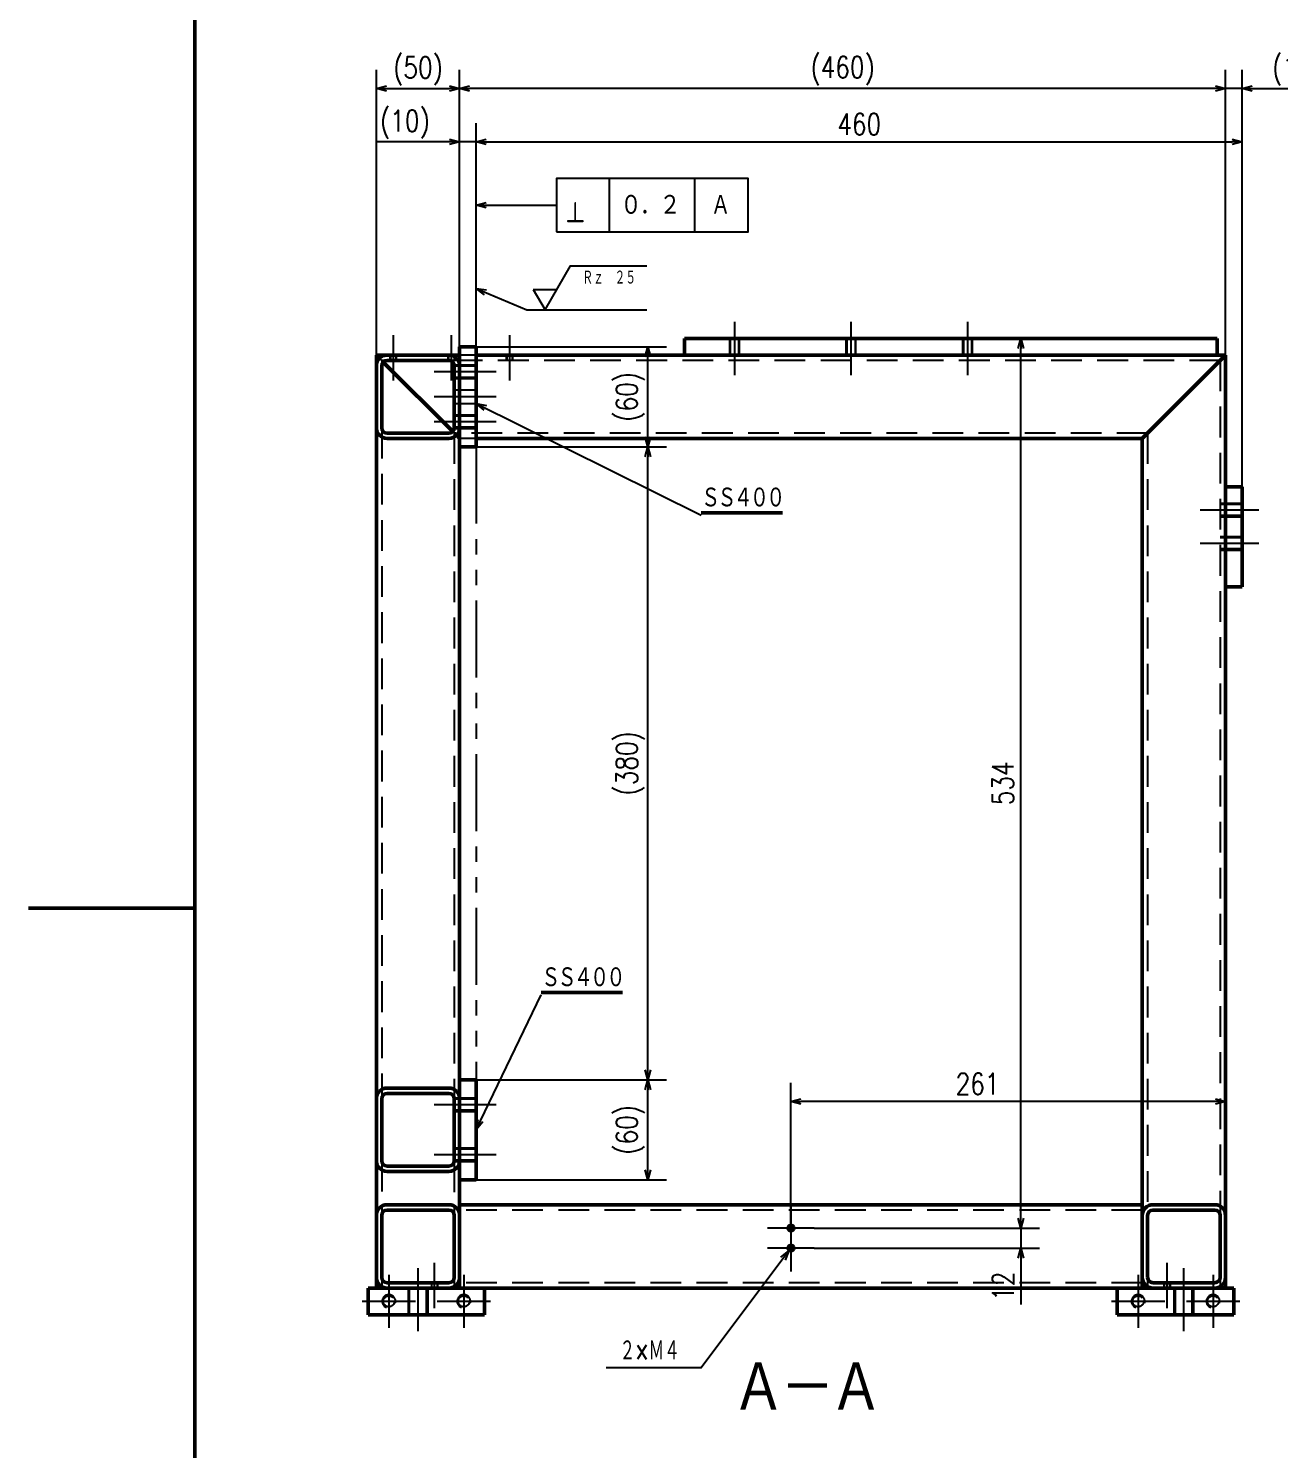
# Model space of a CAD drawing. Header units: millimetres. Extents: x -1556 to 1738, y -901 to 1368.
# Drawn here: x -1556 to -805, y -81 to 772 of the extents above; entities that cross this region are included whole.
import ezdxf

# ---------------------------------------------------------------- set-up
doc = ezdxf.new("R2010")
doc.units = ezdxf.units.MM
doc.header["$LTSCALE"] = 1.453415
for name, pattern in [('CENTER', [50.8, 31.75, -6.35, 6.35, -6.35]), ('DASHED', [19.05, 12.7, -6.35]), ('PHANTOM', [63.5, 31.75, -6.35, 6.35, -6.35, 6.35, -6.35])]:
    doc.linetypes.add(name, pattern=pattern)
doc.layers.add('※200以降使用不可', color=7, linetype='Continuous')
doc.layers.add('設計用（構成部品類）', color=7, linetype='Continuous')
doc.styles.get("Standard").update_dxf_attribs({"font": 'txt', "bigfont": 'extfont2'})
doc.dimstyles.get("Standard").update_dxf_attribs({"dimtxt": 2.5, "dimasz": 2.5, "dimexe": 1.25, "dimexo": 0.625, "dimtad": 1, "dimzin": 0, "dimdsep": 46, "dimtxsty": 'Standard', "dimcen": 2.5, "dimadec": 0, "dimazin": 0, "dimtfac": 0.75, "dimtmove": 0, "dimatfit": 3, "dimfxl": 1, "dimarcsym": 0})

# ---------------------------------------------------------------- blocks, each defined once
blk = doc.blocks.new('JZB_0001')
at = {"layer": '※200以降使用不可', "color": 30, "linetype": 'Continuous', "lineweight": 50}
blk.add_line((25, 563.29), (25, 9.29), dxfattribs=at)
at = {"layer": '※200以降使用不可', "color": 1, "linetype": 'Continuous', "lineweight": 50}
blk.add_line((25, 286.29), (0, 286.29), dxfattribs=at)
blk = doc.blocks.new('_OPEN30')
at = {"color": 0, "linetype": 'ByBlock', "lineweight": -2}
for p, q in [((-1, 0.267949), (0, 0)), ((0, 0), (-1, -0.267949)), ((0, 0), (-1, 0))]:
    blk.add_line(p, q, dxfattribs=at)
blk = doc.blocks.new('*D358')
at = {"layer": 'Defpoints', "color": 0}
for p in [(-827, 704), (-1287, 581), (-827, 497)]:
    blk.add_point(p, dxfattribs=at)
at = {"layer": '設計用（構成部品類）', "color": 0, "linetype": 'Continuous', "lineweight": 25}
for p, q in [((-1287, 581), (-1287, 715.2)), ((-827, 497), (-827, 715.2)), ((-1281, 704), (-833, 704))]:
    blk.add_line(p, q, dxfattribs=at)
at = {"layer": '設計用（構成部品類）', "color": 0, "lineweight": 25, "xscale": 6, "yscale": 6, "zscale": 6, "rotation": 180}
blk.add_blockref('_OPEN30', (-1287, 704), dxfattribs=at)
at = {"layer": '設計用（構成部品類）', "color": 0, "lineweight": 25, "xscale": 6, "yscale": 6, "zscale": 6}
blk.add_blockref('_OPEN30', (-827, 704), dxfattribs=at)
at = {"layer": '設計用（構成部品類）', "color": 0, "lineweight": 50, "insert": (-1057, 714.68), "char_height": 12.8, "attachment_point": 5}
blk.add_mtext('\\W0.800000;460', dxfattribs=at)
blk = doc.blocks.new('*D359')
at = {"layer": 'Defpoints', "color": 0}
for p in [(-1297, 736), (-1297, 581), (-837, 576)]:
    blk.add_point(p, dxfattribs=at)
at = {"layer": '設計用（構成部品類）', "color": 0, "linetype": 'Continuous', "lineweight": 25}
for p, q in [((-1297, 581), (-1297, 747.2)), ((-837, 576), (-837, 747.2)), ((-843, 736), (-1291, 736))]:
    blk.add_line(p, q, dxfattribs=at)
at = {"layer": '設計用（構成部品類）', "color": 0, "lineweight": 25, "xscale": 6, "yscale": 6, "zscale": 6}
for p, rotation in [((-1297, 736), 180), ((-837, 736), 360)]:
    blk.add_blockref('_OPEN30', p, dxfattribs=dict(at, rotation=rotation))
at = {"layer": '設計用（構成部品類）', "color": 0, "lineweight": 50, "insert": (-1067, 746.68), "char_height": 12.8, "attachment_point": 5}
blk.add_mtext('\\W0.800000;(460)', dxfattribs=at)
blk = doc.blocks.new('*D360')
at = {"layer": 'Defpoints', "color": 0}
for p in [(-1297, 736), (-1297, 581), (-1347, 576)]:
    blk.add_point(p, dxfattribs=at)
at = {"layer": '設計用（構成部品類）', "color": 0, "linetype": 'Continuous', "lineweight": 25}
for p, q in [((-1347, 576), (-1347, 747.2)), ((-1297, 581), (-1297, 747.2)), ((-1341, 736), (-1303, 736))]:
    blk.add_line(p, q, dxfattribs=at)
at = {"layer": '設計用（構成部品類）', "color": 0, "lineweight": 25, "xscale": 6, "yscale": 6, "zscale": 6, "rotation": 180}
blk.add_blockref('_OPEN30', (-1347, 736), dxfattribs=at)
at = {"layer": '設計用（構成部品類）', "color": 0, "lineweight": 25, "xscale": 6, "yscale": 6, "zscale": 6}
blk.add_blockref('_OPEN30', (-1297, 736), dxfattribs=at)
at = {"layer": '設計用（構成部品類）', "color": 0, "lineweight": 50, "insert": (-1322, 746.53), "char_height": 12.8, "attachment_point": 5}
blk.add_mtext('\\W0.800000;(50)', dxfattribs=at)
blk = doc.blocks.new('*D361')
at = {"layer": 'Defpoints', "color": 0}
for p in [(-1297, 704), (-1297, 581), (-1287, 581)]:
    blk.add_point(p, dxfattribs=at)
at = {"layer": '設計用（構成部品類）', "color": 0, "linetype": 'Continuous', "lineweight": 25}
for p, q in [((-1297, 581), (-1297, 715.2)), ((-1287, 581), (-1287, 715.2)), ((-1297, 704), (-1346.8, 704)), ((-1303, 704), (-1309, 704)), ((-1287, 704), (-1297, 704)), ((-1281, 704), (-1275, 704))]:
    blk.add_line(p, q, dxfattribs=at)
at = {"layer": '設計用（構成部品類）', "color": 0, "lineweight": 25, "xscale": 6, "yscale": 6, "zscale": 6}
blk.add_blockref('_OPEN30', (-1297, 704), dxfattribs=at)
at = {"layer": '設計用（構成部品類）', "color": 0, "lineweight": 25, "xscale": 6, "yscale": 6, "zscale": 6, "rotation": 180}
blk.add_blockref('_OPEN30', (-1287, 704), dxfattribs=at)
at = {"layer": '設計用（構成部品類）', "color": 0, "lineweight": 50, "insert": (-1329.88, 714.53), "char_height": 12.8, "attachment_point": 5}
blk.add_mtext('\\W0.800000;(10)', dxfattribs=at)
blk = doc.blocks.new('*D362')
at = {"layer": 'Defpoints', "color": 0}
for p in [(-837, 736), (-837, 576), (-827, 497)]:
    blk.add_point(p, dxfattribs=at)
at = {"layer": '設計用（構成部品類）', "color": 0, "linetype": 'Continuous', "lineweight": 25}
for p, q in [((-837, 576), (-837, 747.2)), ((-827, 497), (-827, 747.2)), ((-843, 736), (-849, 736)), ((-827, 736), (-837, 736)), ((-827, 736), (-777.2, 736)), ((-821, 736), (-815, 736))]:
    blk.add_line(p, q, dxfattribs=at)
at = {"layer": '設計用（構成部品類）', "color": 0, "lineweight": 25, "xscale": 6, "yscale": 6, "zscale": 6}
blk.add_blockref('_OPEN30', (-837, 736), dxfattribs=at)
at = {"layer": '設計用（構成部品類）', "color": 0, "lineweight": 25, "xscale": 6, "yscale": 6, "zscale": 6, "rotation": 180}
blk.add_blockref('_OPEN30', (-827, 736), dxfattribs=at)
at = {"layer": '設計用（構成部品類）', "color": 0, "lineweight": 50, "insert": (-794.12, 746.53), "char_height": 12.8, "attachment_point": 5}
blk.add_mtext('\\W0.800000;(10)', dxfattribs=at)
blk = doc.blocks.new('*D363')
at = {"layer": 'Defpoints', "color": 0}
for p in [(-1287, 581), (-1184, 581), (-1287, 521)]:
    blk.add_point(p, dxfattribs=at)
at = {"layer": '設計用（構成部品類）', "color": 0, "linetype": 'Continuous', "lineweight": 25}
for p, q in [((-1287, 581), (-1172.8, 581)), ((-1184, 527), (-1184, 575)), ((-1287, 521), (-1172.8, 521))]:
    blk.add_line(p, q, dxfattribs=at)
at = {"layer": '設計用（構成部品類）', "color": 0, "lineweight": 25, "xscale": 6, "yscale": 6, "zscale": 6}
for p, rotation in [((-1184, 581), 90), ((-1184, 521), 270)]:
    blk.add_blockref('_OPEN30', p, dxfattribs=dict(at, rotation=rotation))
at = {"layer": '設計用（構成部品類）', "color": 0, "lineweight": 50, "insert": (-1194.53, 551), "char_height": 12.8, "attachment_point": 5, "rotation": 90}
blk.add_mtext('\\W0.800000;(60)', dxfattribs=at)
blk = doc.blocks.new('*D364')
at = {"layer": 'Defpoints', "color": 0}
for p in [(-1287, 521), (-1184, 521), (-1287, 141)]:
    blk.add_point(p, dxfattribs=at)
at = {"layer": '設計用（構成部品類）', "color": 0, "linetype": 'Continuous', "lineweight": 25}
for p, q in [((-1287, 521), (-1172.8, 521)), ((-1184, 147), (-1184, 515)), ((-1287, 141), (-1172.8, 141))]:
    blk.add_line(p, q, dxfattribs=at)
at = {"layer": '設計用（構成部品類）', "color": 0, "lineweight": 25, "xscale": 6, "yscale": 6, "zscale": 6}
for p, rotation in [((-1184, 521), 90), ((-1184, 141), 270)]:
    blk.add_blockref('_OPEN30', p, dxfattribs=dict(at, rotation=rotation))
at = {"layer": '設計用（構成部品類）', "color": 0, "lineweight": 50, "insert": (-1194.53, 331), "char_height": 12.8, "attachment_point": 5, "rotation": 90}
blk.add_mtext('\\W0.800000;(380)', dxfattribs=at)
blk = doc.blocks.new('*D365')
at = {"layer": 'Defpoints', "color": 0}
for p in [(-1287, 141), (-1184, 141), (-1287, 81)]:
    blk.add_point(p, dxfattribs=at)
at = {"layer": '設計用（構成部品類）', "color": 0, "linetype": 'Continuous', "lineweight": 25}
for p, q in [((-1287, 141), (-1172.8, 141)), ((-1184, 87), (-1184, 135)), ((-1287, 81), (-1172.8, 81))]:
    blk.add_line(p, q, dxfattribs=at)
at = {"layer": '設計用（構成部品類）', "color": 0, "lineweight": 25, "xscale": 6, "yscale": 6, "zscale": 6}
for p, rotation in [((-1184, 141), 90), ((-1184, 81), 270)]:
    blk.add_blockref('_OPEN30', p, dxfattribs=dict(at, rotation=rotation))
at = {"layer": '設計用（構成部品類）', "color": 0, "lineweight": 50, "insert": (-1194.53, 111), "char_height": 12.8, "attachment_point": 5, "rotation": 90}
blk.add_mtext('\\W0.800000;(60)', dxfattribs=at)
blk = doc.blocks.new('*D366')
at = {"layer": 'Defpoints', "color": 0}
for p in [(-960, 586), (-842, 586), (-1084, 52)]:
    blk.add_point(p, dxfattribs=at)
at = {"layer": '設計用（構成部品類）', "color": 0, "linetype": 'Continuous', "lineweight": 25}
for p, q in [((-960, 58), (-960, 580)), ((-1084, 52), (-948.8, 52))]:
    blk.add_line(p, q, dxfattribs=at)
at = {"layer": '設計用（構成部品類）', "color": 0, "lineweight": 25, "xscale": 6, "yscale": 6, "zscale": 6}
for p, rotation in [((-960, 586), 89.99999999999999), ((-960, 52), 270)]:
    blk.add_blockref('_OPEN30', p, dxfattribs=dict(at, rotation=rotation))
at = {"layer": '設計用（構成部品類）', "color": 0, "lineweight": 50, "insert": (-970.68, 319), "char_height": 12.8, "attachment_point": 5, "rotation": 90}
blk.add_mtext('\\W0.800000;534', dxfattribs=at)
blk = doc.blocks.new('*D367')
at = {"layer": 'Defpoints', "color": 0}
for p in [(-1084, 52), (-1084, 40), (-960, 40)]:
    blk.add_point(p, dxfattribs=at)
at = {"layer": '設計用（構成部品類）', "color": 0, "linetype": 'Continuous', "lineweight": 25}
for p, q in [((-960, 58), (-960, 64)), ((-1084, 52), (-948.8, 52)), ((-960, 52), (-960, 40)), ((-1084, 40), (-948.8, 40)), ((-960, 40), (-960, 6.16)), ((-960, 34), (-960, 28))]:
    blk.add_line(p, q, dxfattribs=at)
at = {"layer": '設計用（構成部品類）', "color": 0, "lineweight": 25, "xscale": 6, "yscale": 6, "zscale": 6}
for p, rotation in [((-960, 52), 270), ((-960, 40), 90)]:
    blk.add_blockref('_OPEN30', p, dxfattribs=dict(at, rotation=rotation))
at = {"layer": '設計用（構成部品類）', "color": 0, "lineweight": 50, "insert": (-970.53, 17.08), "char_height": 12.8, "attachment_point": 5, "rotation": 90}
blk.add_mtext('\\W0.800000;12', dxfattribs=at)
blk = doc.blocks.new('*D368')
at = {"layer": 'Defpoints', "color": 0}
for p in [(-1098, 128), (-1098, 54), (-837, 59.6)]:
    blk.add_point(p, dxfattribs=at)
at = {"layer": '設計用（構成部品類）', "color": 0, "linetype": 'Continuous', "lineweight": 25}
for p, q in [((-1098, 54), (-1098, 139.2)), ((-843, 128), (-1092, 128))]:
    blk.add_line(p, q, dxfattribs=at)
at = {"layer": '設計用（構成部品類）', "color": 0, "lineweight": 25, "xscale": 6, "yscale": 6, "zscale": 6}
for p, rotation in [((-1098, 128), 180), ((-837, 128), 360)]:
    blk.add_blockref('_OPEN30', p, dxfattribs=dict(at, rotation=rotation))
at = {"layer": '設計用（構成部品類）', "color": 0, "lineweight": 50, "insert": (-985.91, 138.53), "char_height": 12.8, "attachment_point": 5}
blk.add_mtext('\\W0.800000;261', dxfattribs=at)
blk = doc.blocks.new('DIM_0011')
at = {"layer": '設計用（構成部品類）', "color": 7, "linetype": 'Continuous', "lineweight": 25}
for points in [[(3.84, 104.87), (0, 109.76), (5.76, 107.45)], [(0, 109.76), (70.4, 56.96), (70.4, 0)]]:
    blk.add_lwpolyline(points, dxfattribs=at)
at = {"layer": '設計用（構成部品類）', "color": 7, "linetype": 'Continuous', "lineweight": 50, "width": 0.666667}
blk.add_text('２×Ｍ４', height=12.8, rotation=90, dxfattribs=at).set_placement((66.4, 8))
blk = doc.blocks.new('DIM_0012')
at = {"layer": '設計用（構成部品類）', "color": 7, "linetype": 'Continuous', "lineweight": 25}
blk.add_line((32, 80.09), (0, 80.09), dxfattribs=at)
for points in [[(32, 131.29), (32, 163.29), (0, 163.29), (0, 131.29)], [(16, 0), (16, 48.09)], [(17.61, 6), (16, 0), (14.39, 6)]]:
    blk.add_lwpolyline(points, dxfattribs=at)
blk.add_lwpolyline([(32, 48.09), (32, 131.29), (0, 131.29), (0, 48.09)], close=True, dxfattribs=at)
at = {"layer": '設計用（構成部品類）', "color": 7, "linetype": 'Continuous', "lineweight": 50, "attachment_point": 7, "rotation": 90, "line_spacing_factor": 0.6}
for s, insert, char_height, width in [('\\A1;\\W0.833333;Ａ', (22.4, 140.89), 12.8, 13.6), ('\\A1;\\W0.912871;\\T0.912871;０．２', (22.4, 86.49), 12.8, 44.6942), ('\\A1;\\W0.833333;{\\fgdt;\\H0.6x;\\W0.833333;b}', (26.24, 53.85), 20.48, 21.76)]:
    blk.add_mtext(s, dxfattribs=dict(at, insert=insert, char_height=char_height, width=width))
blk = doc.blocks.new('JZB_0185')
at = {"layer": '設計用（構成部品類）', "color": 8, "linetype": 'CENTER', "lineweight": 25}
blk.add_line((4, 27.2), (4, 0), dxfattribs=at)
at = {"layer": '設計用（構成部品類）', "color": 104, "linetype": 'DASHED', "lineweight": 25}
for p, q in [((0, 15.2), (0, 12)), ((0.67, 15.2), (0.67, 12)), ((7.32, 15.2), (7.32, 12)), ((8, 12), (8, 15.2))]:
    blk.add_line(p, q, dxfattribs=at)
blk = doc.blocks.new('JZB_0186')
at = {"layer": '設計用（構成部品類）', "color": 8, "linetype": 'CENTER', "lineweight": 25}
blk.add_line((4, 27.2), (4, 0), dxfattribs=at)
at = {"layer": '設計用（構成部品類）', "color": 104, "linetype": 'DASHED', "lineweight": 25}
for p, q in [((0, 15.2), (0, 12)), ((0.67, 15.2), (0.67, 12)), ((7.32, 15.2), (7.32, 12)), ((8, 12), (8, 15.2))]:
    blk.add_line(p, q, dxfattribs=at)
blk = doc.blocks.new('JZB_0187')
at = {"layer": '設計用（構成部品類）', "color": 8, "linetype": 'CENTER', "lineweight": 25}
blk.add_line((4, 27.2), (4, 0), dxfattribs=at)
at = {"layer": '設計用（構成部品類）', "color": 104, "linetype": 'DASHED', "lineweight": 25}
for p, q in [((0, 15.2), (0, 12)), ((0, 12), (0.4, 12)), ((0.67, 15.2), (0.67, 12)), ((7.32, 15.2), (7.32, 12)), ((8, 12), (8, 15.2))]:
    blk.add_line(p, q, dxfattribs=at)
blk = doc.blocks.new('JZB_0188')
at = {"layer": '設計用（構成部品類）', "color": 8, "linetype": 'CENTER', "lineweight": 25}
blk.add_line((4, 27.2), (4, 0), dxfattribs=at)
at = {"layer": '設計用（構成部品類）', "color": 104, "linetype": 'DASHED', "lineweight": 25}
for p, q in [((0, 15.2), (0, 12)), ((0.67, 15.2), (0.67, 12)), ((7.32, 15.2), (7.32, 12)), ((7.6, 12), (8, 12)), ((8, 12), (8, 15.2))]:
    blk.add_line(p, q, dxfattribs=at)
blk = doc.blocks.new('JZB_0189')
at = {"layer": '設計用（構成部品類）', "color": 8, "linetype": 'CENTER', "lineweight": 25}
blk.add_line((27.2, 2), (0, 2), dxfattribs=at)
at = {"layer": '設計用（構成部品類）', "color": 104, "linetype": 'DASHED', "lineweight": 25}
for p, q in [((15.2, 4), (12, 4)), ((15.2, 3.62), (12, 3.62)), ((15.2, 0.38), (12, 0.38)), ((12, 0), (15.2, 0))]:
    blk.add_line(p, q, dxfattribs=at)
blk = doc.blocks.new('JZB_0190')
at = {"layer": '設計用（構成部品類）', "color": 8, "linetype": 'CENTER', "lineweight": 25}
blk.add_line((4, 27.2), (4, 0), dxfattribs=at)
at = {"layer": '設計用（構成部品類）', "color": 104, "linetype": 'DASHED', "lineweight": 25}
for p, q in [((0, 15.2), (0, 12)), ((8, 12), (8, 15.2))]:
    blk.add_line(p, q, dxfattribs=at)
blk = doc.blocks.new('JZB_0191')
at = {"layer": '設計用（構成部品類）', "color": 8, "linetype": 'CENTER', "lineweight": 25}
blk.add_line((4, 27.2), (4, 0), dxfattribs=at)
at = {"layer": '設計用（構成部品類）', "color": 104, "linetype": 'DASHED', "lineweight": 25}
for p, q in [((0, 15.2), (0, 12)), ((0.67, 15.2), (0.67, 12)), ((7.32, 15.2), (7.32, 12)), ((7.6, 12), (8, 12)), ((8, 12), (8, 15.2))]:
    blk.add_line(p, q, dxfattribs=at)
blk = doc.blocks.new('JZB_0192')
at = {"layer": '設計用（構成部品類）', "color": 8, "linetype": 'CENTER', "lineweight": 25}
blk.add_line((4, 27.2), (4, 0), dxfattribs=at)
at = {"layer": '設計用（構成部品類）', "color": 104, "linetype": 'DASHED', "lineweight": 25}
for p, q in [((0, 15.2), (0, 12)), ((0, 12), (0.4, 12)), ((0.67, 15.2), (0.67, 12)), ((7.32, 15.2), (7.32, 12)), ((8, 12), (8, 15.2))]:
    blk.add_line(p, q, dxfattribs=at)
blk = doc.blocks.new('JZB_0193')
at = {"layer": '設計用（構成部品類）', "color": 8, "linetype": 'CENTER', "lineweight": 25}
blk.add_line((0, 2), (27.2, 2), dxfattribs=at)
at = {"layer": '設計用（構成部品類）', "color": 104, "linetype": 'DASHED', "lineweight": 25}
for p, q in [((15.2, 4), (12, 4)), ((12, 3.62), (15.2, 3.62)), ((12, 0.38), (15.2, 0.38)), ((12, 0), (15.2, 0))]:
    blk.add_line(p, q, dxfattribs=at)
blk = doc.blocks.new('JZB_0194')
at = {"layer": '設計用（構成部品類）', "color": 8, "linetype": 'CENTER', "lineweight": 25}
blk.add_line((0, 2), (27.2, 2), dxfattribs=at)
at = {"layer": '設計用（構成部品類）', "color": 104, "linetype": 'DASHED', "lineweight": 25}
for p, q in [((15.2, 4), (12, 4)), ((12, 3.62), (15.2, 3.62)), ((12, 0.38), (15.2, 0.38)), ((12, 0), (15.2, 0))]:
    blk.add_line(p, q, dxfattribs=at)
blk = doc.blocks.new('JZB_0195')
at = {"layer": '設計用（構成部品類）', "color": 8, "linetype": 'CENTER', "lineweight": 25}
blk.add_line((0, 2), (27.2, 2), dxfattribs=at)
at = {"layer": '設計用（構成部品類）', "color": 104, "linetype": 'DASHED', "lineweight": 25}
for p, q in [((15.2, 4), (12, 4)), ((12, 3.62), (15.2, 3.62)), ((12, 0.38), (15.2, 0.38)), ((12, 0), (15.2, 0))]:
    blk.add_line(p, q, dxfattribs=at)
blk = doc.blocks.new('JZB_0196')
at = {"layer": '設計用（構成部品類）', "color": 8, "linetype": 'CENTER', "lineweight": 25}
for p, q in [((14, 28), (14, 0)), ((0, 14), (28, 14))]:
    blk.add_line(p, q, dxfattribs=at)
at = {"layer": '設計用（構成部品類）', "color": 104, "linetype": 'Continuous', "lineweight": 50}
blk.add_circle((14, 14), 1.62, dxfattribs=at)
at = {"layer": '設計用（構成部品類）', "color": 104, "linetype": 'Continuous', "lineweight": 25}
blk.add_arc((14, 14), 2, 75, 345, dxfattribs=at)
blk = doc.blocks.new('JZB_0197')
at = {"layer": '設計用（構成部品類）', "color": 8, "linetype": 'CENTER', "lineweight": 25}
for p, q in [((14, 28), (14, 0)), ((0, 14), (28, 14))]:
    blk.add_line(p, q, dxfattribs=at)
at = {"layer": '設計用（構成部品類）', "color": 104, "linetype": 'Continuous', "lineweight": 50}
blk.add_circle((14, 14), 1.62, dxfattribs=at)
at = {"layer": '設計用（構成部品類）', "color": 104, "linetype": 'Continuous', "lineweight": 25}
blk.add_arc((14, 14), 2, 75, 345, dxfattribs=at)
blk = doc.blocks.new('JZB_0198')
at = {"layer": '設計用（構成部品類）', "color": 8, "linetype": 'CENTER', "lineweight": 25}
blk.add_line((0, 3), (32, 3), dxfattribs=at)
at = {"layer": '設計用（構成部品類）', "color": 104, "linetype": 'DASHED', "lineweight": 25}
for p, q in [((20, 6), (10, 6)), ((10, 5.46), (20, 5.46)), ((10, 0.54), (20, 0.54)), ((10, 0), (20, 0))]:
    blk.add_line(p, q, dxfattribs=at)
blk = doc.blocks.new('JZB_0199')
at = {"layer": '設計用（構成部品類）', "color": 8, "linetype": 'CENTER', "lineweight": 25}
blk.add_line((0, 3), (32, 3), dxfattribs=at)
at = {"layer": '設計用（構成部品類）', "color": 104, "linetype": 'DASHED', "lineweight": 25}
for p, q in [((20, 6), (10, 6)), ((10, 5.46), (20, 5.46)), ((10, 0.54), (20, 0.54)), ((10, 0), (20, 0))]:
    blk.add_line(p, q, dxfattribs=at)
blk = doc.blocks.new('JZB_0200')
at = {"layer": '設計用（構成部品類）', "color": 8, "linetype": 'CENTER', "lineweight": 25}
blk.add_line((0, 3), (32, 3), dxfattribs=at)
at = {"layer": '設計用（構成部品類）', "color": 104, "linetype": 'DASHED', "lineweight": 25}
for p, q in [((20, 6), (10, 6)), ((10, 5.46), (20, 5.46)), ((10, 0.54), (20, 0.54)), ((10, 0), (20, 0))]:
    blk.add_line(p, q, dxfattribs=at)
blk = doc.blocks.new('JZB_0201')
at = {"layer": '設計用（構成部品類）', "color": 8, "linetype": 'CENTER', "lineweight": 25}
blk.add_line((4, 34), (4, 0), dxfattribs=at)
at = {"layer": '設計用（構成部品類）', "color": 104, "linetype": 'DASHED', "lineweight": 25}
for p, q in [((0, 22), (0, 12)), ((0.67, 22), (0.67, 12)), ((7.32, 22), (7.32, 12)), ((8, 12), (8, 22))]:
    blk.add_line(p, q, dxfattribs=at)
blk = doc.blocks.new('JZB_0202')
at = {"layer": '設計用（構成部品類）', "color": 8, "linetype": 'CENTER', "lineweight": 25}
blk.add_line((4, 34), (4, 0), dxfattribs=at)
at = {"layer": '設計用（構成部品類）', "color": 104, "linetype": 'DASHED', "lineweight": 25}
for p, q in [((0, 22), (0, 12)), ((0.67, 22), (0.67, 12)), ((7.32, 22), (7.32, 12)), ((8, 12), (8, 22))]:
    blk.add_line(p, q, dxfattribs=at)
blk = doc.blocks.new('JZB_0203')
at = {"layer": '設計用（構成部品類）', "color": 8, "linetype": 'CENTER', "lineweight": 25}
blk.add_line((4, 34), (4, 0), dxfattribs=at)
at = {"layer": '設計用（構成部品類）', "color": 104, "linetype": 'DASHED', "lineweight": 25}
for p, q in [((0, 22), (0, 12)), ((8, 12), (8, 22))]:
    blk.add_line(p, q, dxfattribs=at)
blk = doc.blocks.new('JZB_0204')
at = {"layer": '設計用（構成部品類）', "color": 8, "linetype": 'CENTER', "lineweight": 25}
blk.add_line((4, 34), (4, 0), dxfattribs=at)
at = {"layer": '設計用（構成部品類）', "color": 104, "linetype": 'DASHED', "lineweight": 25}
for p, q in [((0, 22), (0, 12)), ((0.67, 22), (0.67, 12)), ((7.32, 22), (7.32, 12)), ((8, 12), (8, 22))]:
    blk.add_line(p, q, dxfattribs=at)
blk = doc.blocks.new('JZB_0205')
at = {"layer": '設計用（構成部品類）', "color": 8, "linetype": 'CENTER', "lineweight": 25}
blk.add_line((4, 34), (4, 0), dxfattribs=at)
at = {"layer": '設計用（構成部品類）', "color": 104, "linetype": 'DASHED', "lineweight": 25}
for p, q in [((0, 22), (0, 12)), ((0.67, 22), (0.67, 12)), ((7.32, 22), (7.32, 12)), ((8, 12), (8, 22))]:
    blk.add_line(p, q, dxfattribs=at)
blk = doc.blocks.new('JZB_0206')
at = {"layer": '設計用（構成部品類）', "color": 8, "linetype": 'CENTER', "lineweight": 25}
blk.add_line((27.2, 2), (0, 2), dxfattribs=at)
at = {"layer": '設計用（構成部品類）', "color": 104, "linetype": 'DASHED', "lineweight": 25}
for p, q in [((15.2, 4), (12, 4)), ((15.2, 3.62), (12, 3.62)), ((15.2, 0.38), (12, 0.38)), ((12, 0), (15.2, 0))]:
    blk.add_line(p, q, dxfattribs=at)
blk = doc.blocks.new('JZB_0207')
at = {"layer": '設計用（構成部品類）', "color": 8, "linetype": 'CENTER', "lineweight": 25}
blk.add_line((4, 32), (4, 0), dxfattribs=at)
at = {"layer": '設計用（構成部品類）', "color": 104, "linetype": 'DASHED', "lineweight": 25}
for p, q in [((0, 22), (0, 12)), ((0.67, 22), (0.67, 12)), ((7.32, 22), (7.32, 12)), ((8, 12), (8, 22))]:
    blk.add_line(p, q, dxfattribs=at)
blk = doc.blocks.new('JZB_0208')
at = {"layer": '設計用（構成部品類）', "color": 8, "linetype": 'CENTER', "lineweight": 25}
blk.add_line((4, 32), (4, 0), dxfattribs=at)
at = {"layer": '設計用（構成部品類）', "color": 104, "linetype": 'DASHED', "lineweight": 25}
for p, q in [((0, 22), (0, 12)), ((0.67, 22), (0.67, 12)), ((7.32, 22), (7.32, 12)), ((8, 12), (8, 22))]:
    blk.add_line(p, q, dxfattribs=at)
blk = doc.blocks.new('JZB_0209')
at = {"layer": '設計用（構成部品類）', "color": 8, "linetype": 'CENTER', "lineweight": 25}
for p, q in [((16, 32), (16, 0)), ((0, 16), (32, 16))]:
    blk.add_line(p, q, dxfattribs=at)
at = {"layer": '設計用（構成部品類）', "color": 104, "linetype": 'DASHED', "lineweight": 25}
blk.add_circle((16, 16), 3.33, dxfattribs=at)
blk.add_arc((16, 16), 4, 75, 345, dxfattribs=at)
blk = doc.blocks.new('JZB_0210')
at = {"layer": '設計用（構成部品類）', "color": 8, "linetype": 'CENTER', "lineweight": 25}
for p, q in [((16, 32), (16, 0)), ((0, 16), (32, 16))]:
    blk.add_line(p, q, dxfattribs=at)
at = {"layer": '設計用（構成部品類）', "color": 104, "linetype": 'DASHED', "lineweight": 25}
blk.add_circle((16, 16), 3.33, dxfattribs=at)
blk.add_arc((16, 16), 4, 75, 345, dxfattribs=at)
blk = doc.blocks.new('JZB_0211')
at = {"layer": '設計用（構成部品類）', "color": 104, "linetype": 'DASHED', "lineweight": 25}
for p, q in [((28, 12), (12, 12)), ((28, 11.05), (12, 11.05)), ((28, 0.95), (12, 0.95)), ((12, 0), (28, 0))]:
    blk.add_line(p, q, dxfattribs=at)
at = {"layer": '設計用（構成部品類）', "color": 8, "linetype": 'CENTER', "lineweight": 25}
blk.add_line((38, 6), (0, 6), dxfattribs=at)
blk = doc.blocks.new('JZB_0212')
at = {"layer": '設計用（構成部品類）', "color": 8, "linetype": 'CENTER', "lineweight": 25}
for p, q in [((16, 32), (16, 0)), ((0, 16), (32, 16))]:
    blk.add_line(p, q, dxfattribs=at)
at = {"layer": '設計用（構成部品類）', "color": 104, "linetype": 'DASHED', "lineweight": 25}
blk.add_circle((16, 16), 3.33, dxfattribs=at)
blk.add_arc((16, 16), 4, 75, 345, dxfattribs=at)
blk = doc.blocks.new('JZB_0213')
at = {"layer": '設計用（構成部品類）', "color": 8, "linetype": 'CENTER', "lineweight": 25}
for p, q in [((16, 32), (16, 0)), ((0, 16), (32, 16))]:
    blk.add_line(p, q, dxfattribs=at)
at = {"layer": '設計用（構成部品類）', "color": 104, "linetype": 'DASHED', "lineweight": 25}
blk.add_circle((16, 16), 3.33, dxfattribs=at)
blk.add_arc((16, 16), 4, 75, 345, dxfattribs=at)
blk = doc.blocks.new('JZB_0214')
at = {"layer": '設計用（構成部品類）', "color": 104, "linetype": 'DASHED', "lineweight": 25}
for p, q in [((28, 12), (12, 12)), ((28, 11.05), (12, 11.05)), ((28, 0.95), (12, 0.95)), ((12, 0), (28, 0))]:
    blk.add_line(p, q, dxfattribs=at)
at = {"layer": '設計用（構成部品類）', "color": 8, "linetype": 'CENTER', "lineweight": 25}
blk.add_line((38, 6), (0, 6), dxfattribs=at)
blk = doc.blocks.new('DIM_0008')
at = {"layer": '設計用（構成部品類）', "color": 7, "linetype": 'Continuous', "lineweight": 25}
blk.add_line((14.08, 34.24), (14.08, 48.47), dxfattribs=at)
for points in [[(14.08, 34.24), (26.4, 41.36), (0, 56.6), (0, 102.43)], [(13.53, 0), (26.4, 30.36), (26.4, 102.43)], [(17.35, 4.9), (13.53, 0), (14.39, 6.15)]]:
    blk.add_lwpolyline(points, dxfattribs=at)
at = {"layer": '設計用（構成部品類）', "color": 7, "linetype": 'Continuous', "lineweight": 50, "width": 0.666667}
blk.add_text('Ｒｚ\u3000２５', height=8.8, rotation=90, dxfattribs=at).set_placement((11.44, 63.71))

msp = doc.modelspace()

# ---------------------------------------------------------------- linework, layer by layer
at = {"layer": '設計用（構成部品類）', "color": 104, "linetype": 'Continuous', "lineweight": 50}
for p, q in [((-1297, 521), (-1297, 581)), ((-1297, 581), (-1287, 581)), ((-1287, 521), (-1287, 581)), ((-1162, 586), (-842, 586)), ((-1162, 576), (-1162, 586)), ((-842, 586), (-842, 576)), ((-1340.6, 576), (-1347, 576)), ((-1347, 576), (-1345.1255, 574.1255)), ((-1347, 576), (-1347, 569.6)), ((-1347, 576), (-1345.1255, 574.1255)), ((-1301.1373, 530.1373), (-1342.8627, 571.8627)), ((-1301.1373, 530.1373), (-1342.8627, 571.8627)), ((-1340.6, 576), (-1303.4, 576)), ((-1340.6, 572.8), (-1303.4, 572.8)), ((-1297, 576), (-1303.4, 576)), ((-1162, 576), (-1287, 576)), ((-842, 576), (-1162, 576)), ((-887, 526), (-837, 576)), ((-887, 526), (-837, 576)), ((-837, 576), (-842, 576)), ((-837, 576), (-837, 497)), ((-1347, 532.4), (-1347, 569.6)), ((-1343.8, 532.4), (-1343.8, 569.6)), ((-1300.2, 569.6), (-1300.2, 532.4)), ((-1297, 569.6), (-1297, 532.4)), ((-1347, 532.4), (-1347, 129.6)), ((-1303.4, 529.2), (-1340.6, 529.2)), ((-1303.4, 526), (-1340.6, 526)), ((-1297, 526), (-1298.8745, 527.8745)), ((-1297, 526), (-1298.8745, 527.8745)), ((-1287, 521), (-1297, 521)), ((-1297, 521), (-1297, 141)), ((-887, 526), (-1287, 526)), ((-887, 526), (-887, 66)), ((-837, 497), (-837, 437)), ((-827, 497), (-837, 497)), ((-827, 437), (-827, 497)), ((-837, 437), (-837, 59.6)), ((-837, 437), (-827, 437)), ((-1297, 81), (-1297, 141)), ((-1297, 141), (-1287, 141)), ((-1287, 81), (-1287, 141)), ((-1347, 92.4), (-1347, 129.6)), ((-1343.8, 92.4), (-1343.8, 129.6)), ((-1340.6, 136), (-1303.4, 136)), ((-1340.6, 132.8), (-1303.4, 132.8)), ((-1300.2, 129.6), (-1300.2, 92.4)), ((-1297, 129.6), (-1297, 92.4)), ((-1347, 92.4), (-1347, 59.6)), ((-1303.4, 89.2), (-1340.6, 89.2)), ((-1303.4, 86), (-1340.6, 86)), ((-1287, 81), (-1297, 81)), ((-1297, 81), (-1297, 66)), ((-1340.6, 66), (-1303.4, 66)), ((-1340.6, 62.8), (-1303.4, 62.8)), ((-887, 66), (-1297, 66)), ((-1297, 66), (-1297, 59.6)), ((-887, 66), (-887, 59.6)), ((-880.6, 66), (-843.4, 66)), ((-880.6, 62.8), (-843.4, 62.8)), ((-1347, 22.4), (-1347, 59.6)), ((-1343.8, 22.4), (-1343.8, 59.6)), ((-1300.2, 59.6), (-1300.2, 22.4)), ((-1297, 59.6), (-1297, 22.4)), ((-887, 22.4), (-887, 59.6)), ((-883.8, 22.4), (-883.8, 59.6)), ((-840.2, 59.6), (-840.2, 22.4)), ((-837, 59.6), (-837, 22.4)), ((-1347, 22.4), (-1347, 16)), ((-1303.4, 19.2), (-1340.6, 19.2)), ((-1297, 22.4), (-1297, 16)), ((-887, 22.4), (-887, 16)), ((-843.4, 19.2), (-880.6, 19.2)), ((-837, 22.4), (-837, 16)), ((-1352, 0), (-1352, 16)), ((-1340.6, 16), (-1352, 16)), ((-1303.4, 16), (-1340.6, 16)), ((-1282, 16), (-1303.4, 16)), ((-902, 16), (-1282, 16)), ((-1282, 0), (-1282, 16)), ((-902, 0), (-902, 16)), ((-880.6, 16), (-902, 16)), ((-843.4, 16), (-880.6, 16)), ((-832, 16), (-843.4, 16)), ((-832, 0), (-832, 16)), ((-1282, 0), (-1352, 0)), ((-832, 0), (-902, 0))]:
    msp.add_line(p, q, dxfattribs=at)
at = {"layer": '設計用（構成部品類）', "color": 104, "linetype": 'DASHED', "lineweight": 25}
for p, q in [((-1342.8627, 571.8627), (-1345.1255, 574.1255)), ((-1340.6, 572.8), (-1343.8, 572.8)), ((-1343.8, 572.8), (-1343.8, 569.6)), ((-840.2, 572.8), (-1303.4, 572.8)), ((-1287, 576), (-1297, 576)), ((-840.2, 572.8), (-840.2, 59.6)), ((-1343.8, 532.4), (-1343.8, 129.6)), ((-1298.8745, 527.8745), (-1301.1373, 530.1373)), ((-883.8, 529.2), (-1300.2, 529.2)), ((-1300.2, 529.2), (-1300.2, 130)), ((-883.8, 529.2), (-883.8, 59.6)), ((-1287, 526), (-1297, 526)), ((-1343.8, 92.4), (-1343.8, 59.6)), ((-1300.2, 92), (-1300.2, 59.6)), ((-887, 62.8), (-1297, 62.8)), ((-1343.8, 22.4), (-1343.8, 16)), ((-1300.2, 22.4), (-1300.2, 16)), ((-887, 19.2), (-1297, 19.2)), ((-883.8, 22.4), (-883.8, 16)), ((-840.2, 22.4), (-840.2, 16))]:
    msp.add_line(p, q, dxfattribs=at)
at = {"layer": '設計用（構成部品類）', "color": 7, "linetype": 'PHANTOM', "lineweight": 25}
msp.add_line((-1287, 521), (-1287, 141), dxfattribs=at)
at = {"layer": '設計用（構成部品類）', "color": 104, "linetype": 'Continuous', "lineweight": 50}
for centre, radius, start, end in [((-1340.6, 569.6), 6.4, 90, 180), ((-1340.6, 569.6), 3.2, 90, 180), ((-1303.4, 569.6), 6.4, 0, 90), ((-1303.4, 569.6), 3.2, 0, 90), ((-1340.6, 532.4), 6.4, 180, 270), ((-1340.6, 532.4), 3.2, 180, 270), ((-1303.4, 532.4), 3.2, 270, 0), ((-1303.4, 532.4), 6.4, 270, 0), ((-1340.6, 129.6), 6.4, 90, 180), ((-1340.6, 129.6), 3.2, 90, 180), ((-1303.4, 129.6), 6.4, 0, 90), ((-1303.4, 129.6), 3.2, 0, 90), ((-1340.6, 92.4), 6.4, 180, 270), ((-1340.6, 92.4), 3.2, 180, 270), ((-1303.4, 92.4), 6.4, 270, 0), ((-1303.4, 92.4), 3.2, 270, 0), ((-1340.6, 59.6), 6.4, 90, 180), ((-1340.6, 59.6), 3.2, 90, 180), ((-1303.4, 59.6), 6.4, 0, 90), ((-1303.4, 59.6), 3.2, 0, 90), ((-880.6, 59.6), 6.4, 90, 180), ((-880.6, 59.6), 3.2, 90, 180), ((-843.4, 59.6), 6.4, 0, 90), ((-843.4, 59.6), 3.2, 0, 90), ((-1340.6, 22.4), 6.4, 180, 270), ((-1340.6, 22.4), 3.2, 180, 270), ((-1303.4, 22.4), 6.4, 270, 0), ((-1303.4, 22.4), 3.2, 270, 0), ((-880.6, 22.4), 6.4, 180, 270), ((-880.6, 22.4), 3.2, 180, 270), ((-843.4, 22.4), 3.2, 270, 0), ((-843.4, 22.4), 6.4, 270, 0)]:
    msp.add_arc(centre, radius, start, end, dxfattribs=at)

# ---------------------------------------------------------------- block references
at = {"layer": '※200以降使用不可', "xscale": 4, "yscale": 4, "zscale": 4}
msp.add_blockref('JZB_0001', (-1556, -901.1524), dxfattribs=at)
at = {"layer": '設計用（構成部品類）', "color": 7, "linetype": 'Continuous', "lineweight": 25, "rotation": 270}
for name, p in [('DIM_0012', (-1287, 682.0688)), ('DIM_0008', (-1287, 629.5888)), ('DIM_0011', (-1208.96, 38.4))]:
    msp.add_blockref(name, p, dxfattribs=at)
at = {"layer": '設計用（構成部品類）', "rotation": 270}
for name, p in [('JZB_0200', (-1135, 596)), ('JZB_0199', (-1065, 596)), ('JZB_0198', (-995, 596)), ('JZB_0193', (-1339, 588)), ('JZB_0194', (-1304, 588)), ('JZB_0195', (-1269, 588)), ('JZB_0192', (-1312.2, 570)), ('JZB_0205', (-1309, 570)), ('JZB_0190', (-1312.2, 555)), ('JZB_0203', (-1309, 555)), ('JZB_0191', (-1312.2, 540)), ('JZB_0204', (-1309, 540)), ('JZB_0186', (-852.2, 487)), ('JZB_0208', (-849, 487)), ('JZB_0185', (-852.2, 467)), ('JZB_0207', (-849, 467)), ('JZB_0187', (-1312.2, 130)), ('JZB_0201', (-1309, 130)), ('JZB_0188', (-1312.2, 100)), ('JZB_0202', (-1309, 100)), ('JZB_0197', (-1112, 66)), ('JZB_0196', (-1112, 54)), ('JZB_0214', (-1328, 28)), ('JZB_0189', (-1314, 31.2)), ('JZB_0206', (-874, 31.2)), ('JZB_0211', (-868, 28)), ('JZB_0213', (-1355.5, 24)), ('JZB_0212', (-1310.5, 24)), ('JZB_0209', (-905.5, 24)), ('JZB_0210', (-860.5, 24))]:
    msp.add_blockref(name, p, dxfattribs=at)

# ---------------------------------------------------------------- texts
at = {"layer": '設計用（構成部品類）', "color": 7, "lineweight": 50, "rotation": 0.0000025, "line_spacing_factor": 0.6}
for s, insert, char_height, width, attachment_point in [('\\A1;\\W0.816497;\\T0.816497;\\LＳＳ４００\\l', (-1152, 484), 12.8, 66.626121, 7), ('\\A1;\\W0.816497;\\T0.816497;\\LＳＳ４００\\l', (-1248, 196), 12.8, 66.626121, 7), ('\\A1;\\W0.912871;\\T0.912871;Ａ－Ａ', (-1089.5, -28), 32, 111.735402, 2)]:
    msp.add_mtext(s, dxfattribs=dict(at, insert=insert, char_height=char_height, width=width, attachment_point=attachment_point))

# ---------------------------------------------------------------- dimensions: what is measured, and where the dimension line sits
at = {"layer": '設計用（構成部品類）', "color": 7, "linetype": 'Continuous', "lineweight": 50}
for base, p1, p2, override, picture, middle in [((-1297, 736), (-1347, 576), (-1297, 581), {"dimtxt": 12.8, "dimasz": 6, "dimexe": 11.2, "dimexo": 0, "dimgap": 4, "dimdec": 3, "dimzin": 8, "dimpost": '(<>)', "dimblk": 'OPEN30', "dimclrd": 0, "dimclre": 0, "dimclrt": 0, "dimtp": 0, "dimtm": 0, "dimlwd": 25, "dimlwe": 25}, '*D360', (-1322, 736)), ((-827, 704), (-1287, 581), (-827, 497), {"dimtxt": 12.8, "dimasz": 6, "dimexe": 11.2, "dimexo": 0, "dimgap": 4, "dimdec": 3, "dimzin": 8, "dimblk": 'OPEN30', "dimclrd": 0, "dimclre": 0, "dimclrt": 0, "dimtp": 0, "dimtm": 0, "dimlwd": 25, "dimlwe": 25}, '*D358', (-1057, 704))]:
    dim = msp.add_linear_dim(base=base, p1=p1, p2=p2, text='\\W0.800000;<>', dimstyle='Standard', override=override, dxfattribs=at)
    dim.commit()
    dim.dimension.update_dxf_attribs({"geometry": picture, "text_midpoint": middle, "dimtype": 160})
for base, p1, p2, angle, override, picture, middle in [((-1297, 736), (-837, 576), (-1297, 581), 180, {"dimtxt": 12.8, "dimasz": 6, "dimexe": 11.2, "dimexo": 0, "dimgap": 4, "dimdec": 3, "dimzin": 8, "dimpost": '(<>)', "dimblk": 'OPEN30', "dimclrd": 0, "dimclre": 0, "dimclrt": 0, "dimtp": 0, "dimtm": 0, "dimlwd": 25, "dimlwe": 25}, '*D359', (-1067, 736)), ((-837, 736), (-827, 497), (-837, 576), 180, {"dimtxt": 12.8, "dimasz": 6, "dimexe": 11.2, "dimexo": 0, "dimgap": 4, "dimdec": 3, "dimzin": 8, "dimpost": '(<>)', "dimblk": 'OPEN30', "dimclrd": 0, "dimclre": 0, "dimclrt": 0, "dimtp": 0, "dimtm": 0, "dimlwd": 25, "dimlwe": 25}, '*D362', (-794.12, 736)), ((-1297, 704), (-1287, 581), (-1297, 581), 180, {"dimtxt": 12.8, "dimasz": 6, "dimexe": 11.2, "dimexo": 0, "dimgap": 4, "dimdec": 3, "dimzin": 8, "dimpost": '(<>)', "dimblk": 'OPEN30', "dimclrd": 0, "dimclre": 0, "dimclrt": 0, "dimtp": 0, "dimtm": 0, "dimlwd": 25, "dimlwe": 25}, '*D361', (-1329.88, 704)), ((-1184, 581), (-1287, 521), (-1287, 581), 90, {"dimtxt": 12.8, "dimasz": 6, "dimexe": 11.2, "dimexo": 0, "dimgap": 4, "dimdec": 3, "dimzin": 8, "dimpost": '(<>)', "dimblk": 'OPEN30', "dimclrd": 0, "dimclre": 0, "dimclrt": 0, "dimtp": 0, "dimtm": 0, "dimlwd": 25, "dimlwe": 25}, '*D363', (-1184, 551)), ((-960, 586), (-1084, 52), (-842, 586), 90, {"dimtxt": 12.8, "dimasz": 6, "dimexe": 11.2, "dimexo": 0, "dimgap": 4, "dimdec": 3, "dimzin": 8, "dimblk": 'OPEN30', "dimse2": 1, "dimclrd": 0, "dimclre": 0, "dimclrt": 0, "dimtp": 0, "dimtm": 0, "dimlwd": 25, "dimlwe": 25}, '*D366', (-960, 319)), ((-1184, 521), (-1287, 141), (-1287, 521), 90, {"dimtxt": 12.8, "dimasz": 6, "dimexe": 11.2, "dimexo": 0, "dimgap": 4, "dimdec": 3, "dimzin": 8, "dimpost": '(<>)', "dimblk": 'OPEN30', "dimclrd": 0, "dimclre": 0, "dimclrt": 0, "dimtp": 0, "dimtm": 0, "dimlwd": 25, "dimlwe": 25}, '*D364', (-1184, 331)), ((-1098, 128), (-837, 59.6), (-1098, 54), 180, {"dimtxt": 12.8, "dimasz": 6, "dimexe": 11.2, "dimexo": 0, "dimgap": 4, "dimdec": 3, "dimzin": 8, "dimblk": 'OPEN30', "dimse1": 1, "dimclrd": 0, "dimclre": 0, "dimclrt": 0, "dimtp": 0, "dimtm": 0, "dimlwd": 25, "dimlwe": 25}, '*D368', (-985.9145, 128)), ((-1184, 141), (-1287, 81), (-1287, 141), 90, {"dimtxt": 12.8, "dimasz": 6, "dimexe": 11.2, "dimexo": 0, "dimgap": 4, "dimdec": 3, "dimzin": 8, "dimpost": '(<>)', "dimblk": 'OPEN30', "dimclrd": 0, "dimclre": 0, "dimclrt": 0, "dimtp": 0, "dimtm": 0, "dimlwd": 25, "dimlwe": 25}, '*D365', (-1184, 111)), ((-960, 40), (-1084, 52), (-1084, 40), 270, {"dimtxt": 12.8, "dimasz": 6, "dimexe": 11.2, "dimexo": 0, "dimgap": 4, "dimdec": 3, "dimzin": 8, "dimblk": 'OPEN30', "dimclrd": 0, "dimclre": 0, "dimclrt": 0, "dimtp": 0, "dimtm": 0, "dimlwd": 25, "dimlwe": 25}, '*D367', (-960, 17.0778))]:
    dim = msp.add_linear_dim(base=base, p1=p1, p2=p2, angle=angle, text='\\W0.800000;<>', dimstyle='Standard', override=override, dxfattribs=at)
    dim.commit()
    dim.dimension.update_dxf_attribs({"geometry": picture, "text_midpoint": middle, "dimtype": 160})

# ---------------------------------------------------------------- leaders
at = {"layer": '設計用（構成部品類）', "color": 7, "linetype": 'Continuous', "lineweight": 25}
for points in [[(-1287, 547), (-1152, 480)], [(-1287, 111), (-1248, 192)]]:
    msp.add_leader(points, dimstyle='Standard', override={"dimasz": 6, "dimldrblk": 'OPEN30'}, dxfattribs=at)

doc.saveas('drawing.dxf')
